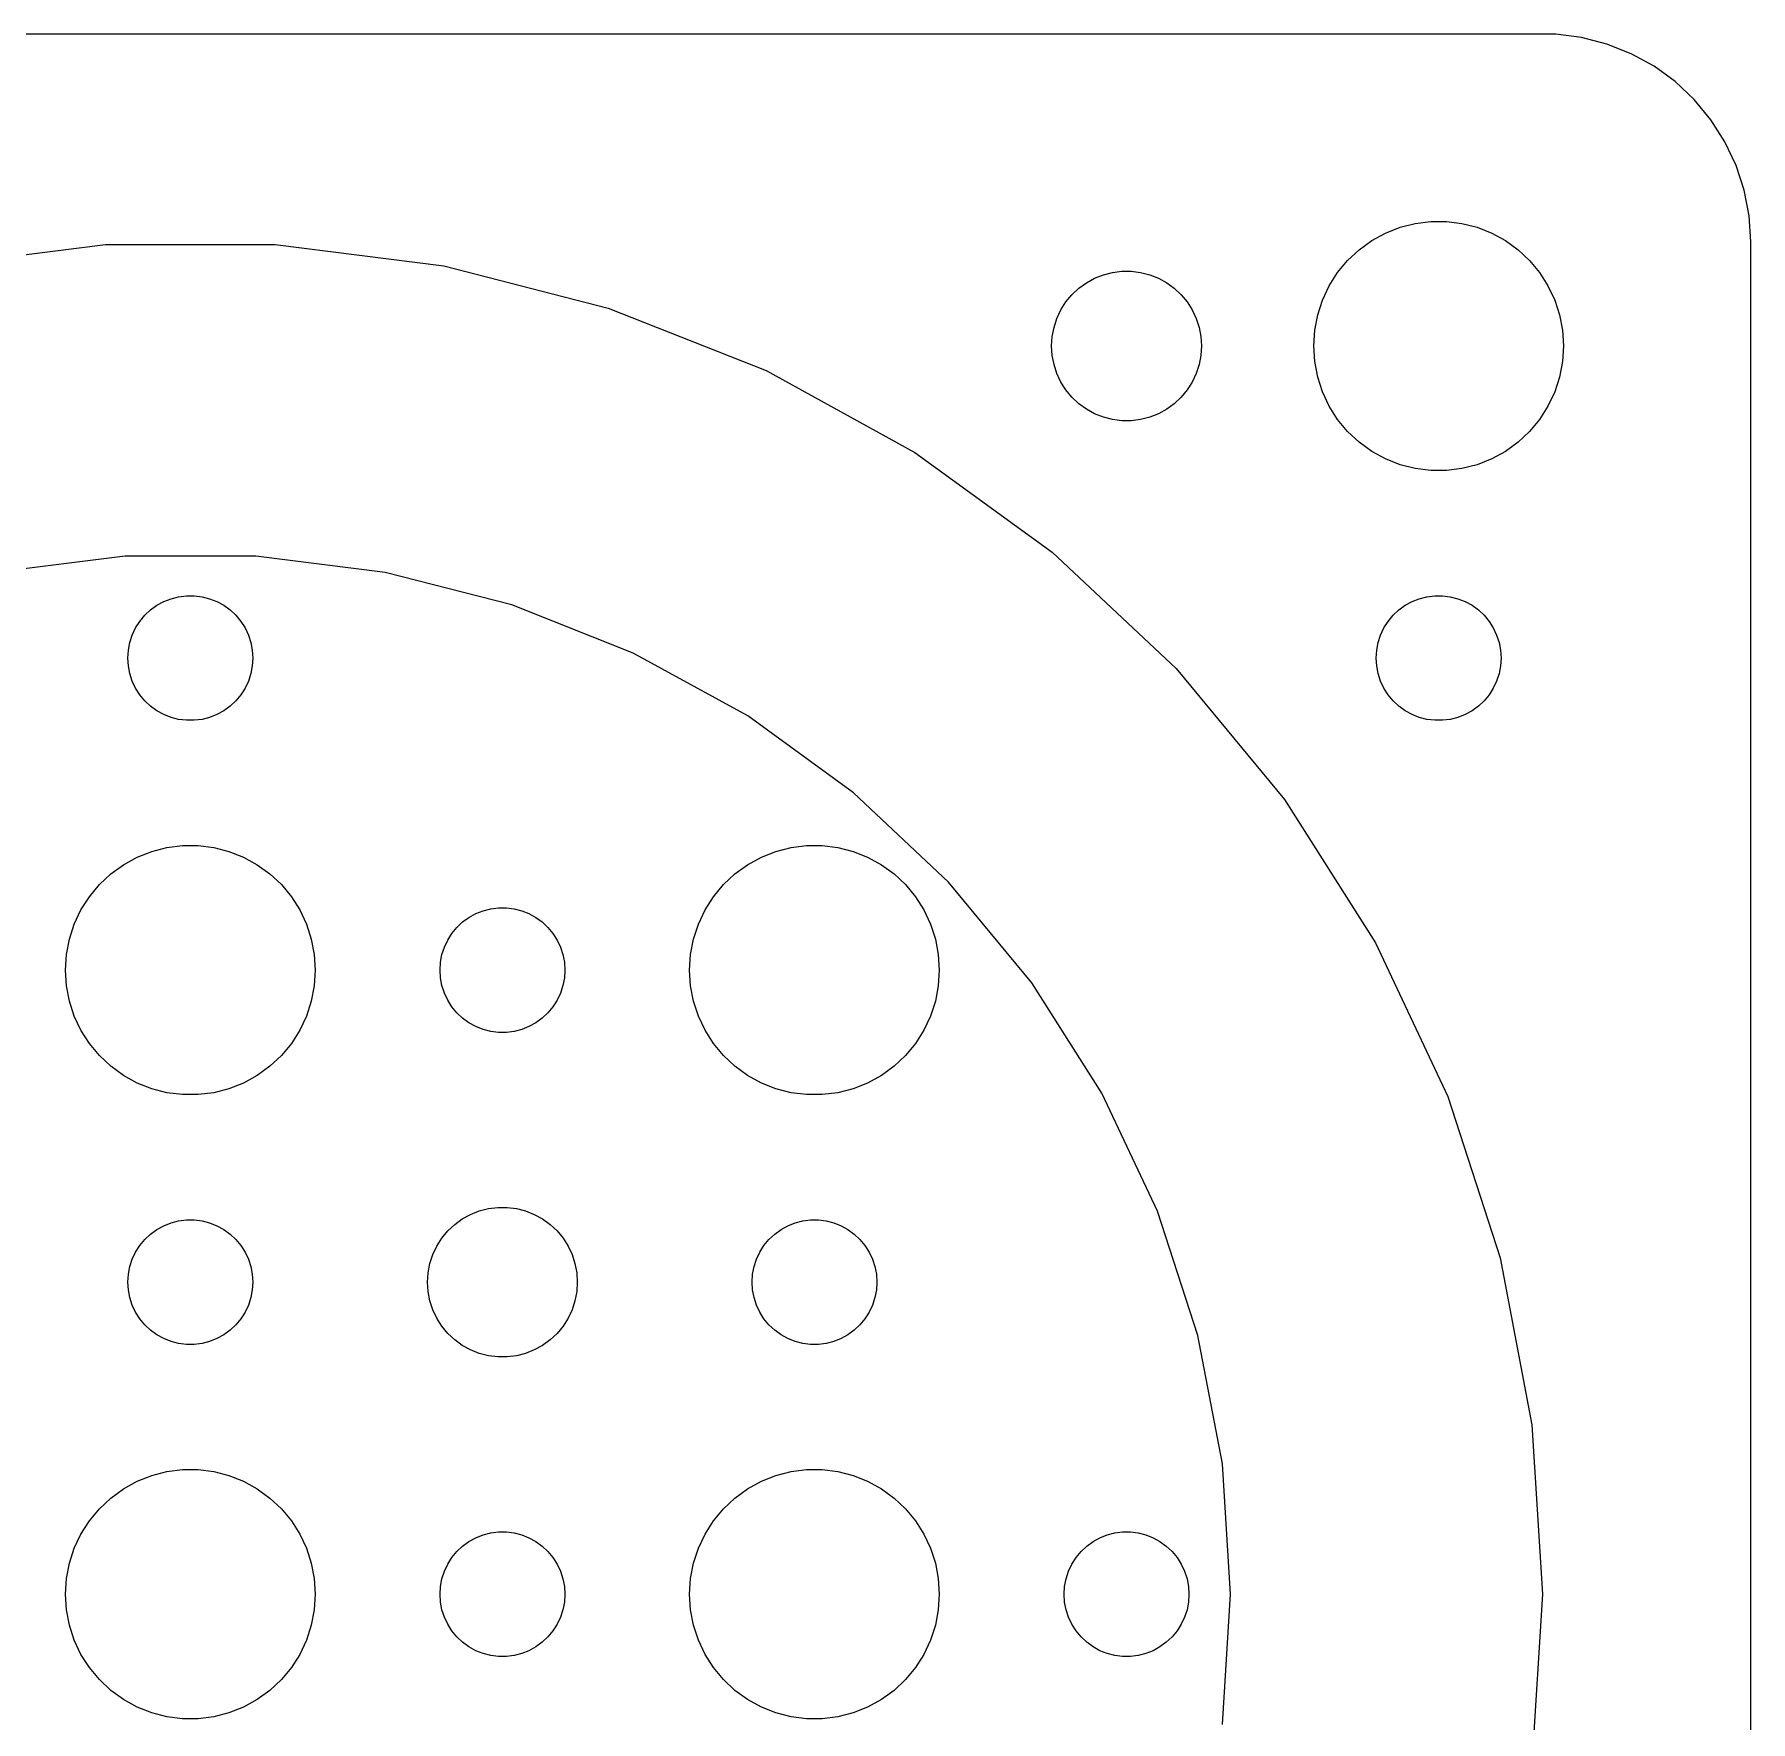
# Model space of a CAD drawing. Header units: metres. Extents: x -37.5 to 37.5, y -37.5 to 37.5.
# Drawn here: x -3.75 to 37.5, y -3.06 to 37.49 of the extents above; entities that cross this region are included whole.
import ezdxf

# ---------------------------------------------------------------- set-up
doc = ezdxf.new("R2010")
doc.units = ezdxf.units.M

msp = doc.modelspace()

# ---------------------------------------------------------------- linework, layer by layer
for p, q in [((32.8139, 37.4901), (-32.8139, 37.4901)), ((33.4369, 37.4114), (32.8139, 37.4901)), ((34.0451, 37.2553), (33.4369, 37.4114)), ((34.6289, 37.0241), (34.0451, 37.2553)), ((35.1791, 36.7216), (34.6289, 37.0241)), ((35.6871, 36.3526), (35.1791, 36.7216)), ((36.1448, 35.9227), (35.6871, 36.3526)), ((36.5451, 35.4389), (36.1448, 35.9227)), ((36.8815, 34.9088), (36.5451, 35.4389)), ((37.1489, 34.3406), (36.8815, 34.9088)), ((37.3429, 33.7434), (37.1489, 34.3406)), ((37.4606, 33.1267), (37.3429, 33.7434)), ((37.5, 32.5), (37.4606, 33.1267)), ((28.3925, 32.533), (28.7227, 32.7145)), ((28.7227, 32.7145), (29.0729, 32.8532)), ((29.0729, 32.8532), (29.4379, 32.9469)), ((29.4379, 32.9469), (29.8116, 32.9941)), ((29.8116, 32.9941), (30.1884, 32.9941)), ((30.1884, 32.9941), (30.5621, 32.9469)), ((30.5621, 32.9469), (30.927, 32.8532)), ((30.927, 32.8532), (31.2773, 32.7145)), ((31.2773, 32.7145), (31.6075, 32.533)), ((-6.08989, 31.9243), (-2.04068, 32.4359)), ((-2.04068, 32.4359), (2.04068, 32.4359)), ((2.04068, 32.4359), (6.08989, 31.9243)), ((27.8131, 32.0536), (28.0877, 32.3115)), ((28.0877, 32.3115), (28.3925, 32.533)), ((31.6075, 32.533), (31.9123, 32.3115)), ((31.9123, 32.3115), (32.1869, 32.0536)), ((37.5, -32.5), (37.5, 32.5)), ((6.08989, 31.9243), (10.043, 30.9093)), ((21.9438, 31.7119), (22.1627, 31.7681)), ((22.1627, 31.7681), (22.387, 31.7964)), ((22.387, 31.7964), (22.613, 31.7964)), ((22.613, 31.7964), (22.8373, 31.7681)), ((22.8373, 31.7681), (23.0562, 31.7119)), ((27.3711, 31.4453), (27.5729, 31.7634)), ((27.5729, 31.7634), (27.8131, 32.0536)), ((32.1869, 32.0536), (32.427, 31.7634)), ((32.427, 31.7634), (32.6289, 31.4453)), ((21.1879, 31.2322), (21.3526, 31.3869)), ((21.3526, 31.3869), (21.5355, 31.5198)), ((21.5355, 31.5198), (21.7336, 31.6287)), ((21.7336, 31.6287), (21.9438, 31.7119)), ((23.0562, 31.7119), (23.2664, 31.6287)), ((23.2664, 31.6287), (23.4645, 31.5198)), ((23.4645, 31.5198), (23.6474, 31.3869)), ((23.6474, 31.3869), (23.8121, 31.2322)), ((27.2107, 31.1044), (27.3711, 31.4453)), ((32.6289, 31.4453), (32.7893, 31.1044)), ((20.9226, 30.8672), (21.0438, 31.058)), ((21.0438, 31.058), (21.1879, 31.2322)), ((23.8121, 31.2322), (23.9562, 31.058)), ((23.9562, 31.058), (24.0773, 30.8672)), ((27.0942, 30.7461), (27.2107, 31.1044)), ((32.7893, 31.1044), (32.9057, 30.7461)), ((10.043, 30.9093), (13.8378, 29.4069)), ((20.7565, 30.4476), (20.8264, 30.6626)), ((20.8264, 30.6626), (20.9226, 30.8672)), ((24.0773, 30.8672), (24.1736, 30.6626)), ((24.1736, 30.6626), (24.2434, 30.4476)), ((27.0237, 30.376), (27.0942, 30.7461)), ((32.9057, 30.7461), (32.9763, 30.376)), ((20.7, 30), (20.7142, 30.2256)), ((20.7142, 30.2256), (20.7565, 30.4476)), ((24.2434, 30.4476), (24.2858, 30.2256)), ((24.2858, 30.2256), (24.3, 30)), ((27, 30), (27.0237, 30.376)), ((32.9763, 30.376), (33, 30)), ((20.7142, 29.7744), (20.7, 30)), ((20.7565, 29.5524), (20.7142, 29.7744)), ((24.2858, 29.7744), (24.2434, 29.5524)), ((24.3, 30), (24.2858, 29.7744)), ((27.0237, 29.624), (27, 30)), ((33, 30), (32.9763, 29.624)), ((13.8378, 29.4069), (17.4144, 27.4406)), ((20.8264, 29.3374), (20.7565, 29.5524)), ((20.9226, 29.1328), (20.8264, 29.3374)), ((24.1736, 29.3374), (24.0773, 29.1328)), ((24.2434, 29.5524), (24.1736, 29.3374)), ((27.0942, 29.2539), (27.0237, 29.624)), ((32.9763, 29.624), (32.9057, 29.2539)), ((21.0438, 28.942), (20.9226, 29.1328)), ((21.1879, 28.7678), (21.0438, 28.942)), ((23.9562, 28.942), (23.8121, 28.7678)), ((24.0773, 29.1328), (23.9562, 28.942)), ((27.2107, 28.8956), (27.0942, 29.2539)), ((27.3711, 28.5547), (27.2107, 28.8956)), ((32.7893, 28.8956), (32.6289, 28.5547)), ((32.9057, 29.2539), (32.7893, 28.8956)), ((21.3526, 28.6131), (21.1879, 28.7678)), ((21.5355, 28.4802), (21.3526, 28.6131)), ((21.7336, 28.3713), (21.5355, 28.4802)), ((23.4645, 28.4802), (23.2664, 28.3713)), ((23.6474, 28.6131), (23.4645, 28.4802)), ((23.8121, 28.7678), (23.6474, 28.6131)), ((27.5729, 28.2366), (27.3711, 28.5547)), ((32.6289, 28.5547), (32.427, 28.2366)), ((21.9438, 28.2881), (21.7336, 28.3713)), ((22.1627, 28.2319), (21.9438, 28.2881)), ((22.387, 28.2036), (22.1627, 28.2319)), ((22.613, 28.2036), (22.387, 28.2036)), ((22.8373, 28.2319), (22.613, 28.2036)), ((23.0562, 28.2881), (22.8373, 28.2319)), ((23.2664, 28.3713), (23.0562, 28.2881)), ((27.8131, 27.9464), (27.5729, 28.2366)), ((32.427, 28.2366), (32.1869, 27.9464)), ((28.0877, 27.6884), (27.8131, 27.9464)), ((28.3925, 27.467), (28.0877, 27.6884)), ((31.9123, 27.6884), (31.6075, 27.467)), ((32.1869, 27.9464), (31.9123, 27.6884)), ((17.4144, 27.4406), (20.7163, 25.0417)), ((28.7227, 27.2855), (28.3925, 27.467)), ((29.0729, 27.1468), (28.7227, 27.2855)), ((31.2773, 27.2855), (30.927, 27.1468)), ((31.6075, 27.467), (31.2773, 27.2855)), ((29.4379, 27.0531), (29.0729, 27.1468)), ((29.8116, 27.0059), (29.4379, 27.0531)), ((30.1884, 27.0059), (29.8116, 27.0059)), ((30.5621, 27.0531), (30.1884, 27.0059)), ((30.927, 27.1468), (30.5621, 27.0531)), ((-1.56975, 24.9507), (-4.68452, 24.5572)), ((1.56975, 24.9507), (-1.56975, 24.9507)), ((4.68452, 24.5572), (1.56975, 24.9507)), ((20.7163, 25.0417), (23.6915, 22.2478)), ((7.72542, 23.7764), (4.68452, 24.5572)), ((-0.638657, 23.8572), (-0.463516, 23.9266)), ((-0.463516, 23.9266), (-0.281067, 23.9734)), ((-0.281067, 23.9734), (-0.094177, 23.997)), ((-0.094177, 23.997), (0.094177, 23.997)), ((0.094177, 23.997), (0.281067, 23.9734)), ((0.281067, 23.9734), (0.463516, 23.9266)), ((0.463516, 23.9266), (0.638657, 23.8572)), ((29.3613, 23.8572), (29.5365, 23.9266)), ((29.5365, 23.9266), (29.7189, 23.9734)), ((29.7189, 23.9734), (29.9058, 23.997)), ((29.9058, 23.997), (30.0942, 23.997)), ((30.0942, 23.997), (30.2811, 23.9734)), ((30.2811, 23.9734), (30.4635, 23.9266)), ((30.4635, 23.9266), (30.6387, 23.8572)), ((-1.21352, 23.3817), (-1.09344, 23.5268)), ((-1.09344, 23.5268), (-0.956131, 23.6558)), ((-0.956131, 23.6558), (-0.803726, 23.7665)), ((-0.803726, 23.7665), (-0.638657, 23.8572)), ((0.638657, 23.8572), (0.803726, 23.7665)), ((0.803726, 23.7665), (0.956131, 23.6558)), ((0.956131, 23.6558), (1.09344, 23.5268)), ((1.09344, 23.5268), (1.21352, 23.3817)), ((10.6445, 22.6207), (7.72542, 23.7764)), ((28.7865, 23.3817), (28.9065, 23.5268)), ((28.9065, 23.5268), (29.0439, 23.6558)), ((29.0439, 23.6558), (29.1963, 23.7665)), ((29.1963, 23.7665), (29.3613, 23.8572)), ((30.6387, 23.8572), (30.8037, 23.7665)), ((30.8037, 23.7665), (30.9561, 23.6558)), ((30.9561, 23.6558), (31.0934, 23.5268)), ((31.0934, 23.5268), (31.2135, 23.3817)), ((-1.39465, 23.0522), (-1.31445, 23.2226)), ((-1.31445, 23.2226), (-1.21352, 23.3817)), ((1.21352, 23.3817), (1.31445, 23.2226)), ((1.31445, 23.2226), (1.39465, 23.0522)), ((28.6053, 23.0522), (28.6855, 23.2226)), ((28.6855, 23.2226), (28.7865, 23.3817)), ((31.2135, 23.3817), (31.3145, 23.2226)), ((31.3145, 23.2226), (31.3947, 23.0522)), ((-1.5, 22.5), (-1.48816, 22.688)), ((-1.48816, 22.688), (-1.45287, 22.873)), ((-1.45287, 22.873), (-1.39465, 23.0522)), ((1.39465, 23.0522), (1.45287, 22.873)), ((1.45287, 22.873), (1.48816, 22.688)), ((1.48816, 22.688), (1.5, 22.5)), ((28.5, 22.5), (28.5118, 22.688)), ((28.5118, 22.688), (28.5471, 22.873)), ((28.5471, 22.873), (28.6053, 23.0522)), ((31.3947, 23.0522), (31.4529, 22.873)), ((31.4529, 22.873), (31.4882, 22.688)), ((31.4882, 22.688), (31.5, 22.5)), ((-1.48816, 22.312), (-1.5, 22.5)), ((-1.45287, 22.127), (-1.48816, 22.312)), ((1.48816, 22.312), (1.45287, 22.127)), ((1.5, 22.5), (1.48816, 22.312)), ((13.3957, 21.1082), (10.6445, 22.6207)), ((28.5118, 22.312), (28.5, 22.5)), ((28.5471, 22.127), (28.5118, 22.312)), ((31.4882, 22.312), (31.4529, 22.127)), ((31.5, 22.5), (31.4882, 22.312)), ((-1.39465, 21.9478), (-1.45287, 22.127)), ((-1.31445, 21.7774), (-1.39465, 21.9478)), ((1.39465, 21.9478), (1.31445, 21.7774)), ((1.45287, 22.127), (1.39465, 21.9478)), ((23.6915, 22.2478), (26.293, 19.103)), ((28.6053, 21.9478), (28.5471, 22.127)), ((28.6855, 21.7774), (28.6053, 21.9478)), ((31.3947, 21.9478), (31.3145, 21.7774)), ((31.4529, 22.127), (31.3947, 21.9478)), ((-1.21352, 21.6183), (-1.31445, 21.7774)), ((-1.09344, 21.4732), (-1.21352, 21.6183)), ((-0.956131, 21.3442), (-1.09344, 21.4732)), ((1.09344, 21.4732), (0.956131, 21.3442)), ((1.21352, 21.6183), (1.09344, 21.4732)), ((1.31445, 21.7774), (1.21352, 21.6183)), ((28.7865, 21.6183), (28.6855, 21.7774)), ((28.9065, 21.4732), (28.7865, 21.6183)), ((29.0439, 21.3442), (28.9065, 21.4732)), ((31.0934, 21.4732), (30.9561, 21.3442)), ((31.2135, 21.6183), (31.0934, 21.4732)), ((31.3145, 21.7774), (31.2135, 21.6183)), ((-0.803726, 21.2335), (-0.956131, 21.3442)), ((-0.638657, 21.1427), (-0.803726, 21.2335)), ((-0.463516, 21.0734), (-0.638657, 21.1427)), ((-0.281067, 21.0266), (-0.463516, 21.0734)), ((0.463516, 21.0734), (0.281067, 21.0266)), ((0.638657, 21.1427), (0.463516, 21.0734)), ((0.803726, 21.2335), (0.638657, 21.1427)), ((0.956131, 21.3442), (0.803726, 21.2335)), ((15.9356, 19.2628), (13.3957, 21.1082)), ((29.1963, 21.2335), (29.0439, 21.3442)), ((29.3613, 21.1427), (29.1963, 21.2335)), ((29.5365, 21.0734), (29.3613, 21.1427)), ((29.7189, 21.0266), (29.5365, 21.0734)), ((30.4635, 21.0734), (30.2811, 21.0266)), ((30.6387, 21.1427), (30.4635, 21.0734)), ((30.8037, 21.2335), (30.6387, 21.1427)), ((30.9561, 21.3442), (30.8037, 21.2335)), ((-0.094177, 21.003), (-0.281067, 21.0266)), ((0.094177, 21.003), (-0.094177, 21.003)), ((0.281067, 21.0266), (0.094177, 21.003)), ((29.9058, 21.003), (29.7189, 21.0266)), ((30.0942, 21.003), (29.9058, 21.003)), ((30.2811, 21.0266), (30.0942, 21.003)), ((18.2242, 17.1137), (15.9356, 19.2628)), ((26.293, 19.103), (28.48, 15.657)), ((-1.27733, 17.7145), (-0.927048, 17.8532)), ((-0.927048, 17.8532), (-0.562134, 17.9469)), ((-0.562134, 17.9469), (-0.18837, 17.9941)), ((-0.18837, 17.9941), (0.18837, 17.9941)), ((0.18837, 17.9941), (0.562134, 17.9469)), ((0.562134, 17.9469), (0.927048, 17.8532)), ((0.927048, 17.8532), (1.27733, 17.7145)), ((13.7227, 17.7145), (14.0729, 17.8532)), ((14.0729, 17.8532), (14.4379, 17.9469)), ((14.4379, 17.9469), (14.8116, 17.9941)), ((14.8116, 17.9941), (15.1884, 17.9941)), ((15.1884, 17.9941), (15.5621, 17.9469)), ((15.5621, 17.9469), (15.927, 17.8532)), ((15.927, 17.8532), (16.2773, 17.7145)), ((-1.91226, 17.3115), (-1.60747, 17.533)), ((-1.60747, 17.533), (-1.27733, 17.7145)), ((1.27733, 17.7145), (1.60747, 17.533)), ((1.60747, 17.533), (1.91226, 17.3115)), ((13.0877, 17.3115), (13.3925, 17.533)), ((13.3925, 17.533), (13.7227, 17.7145)), ((16.2773, 17.7145), (16.6075, 17.533)), ((16.6075, 17.533), (16.9123, 17.3115)), ((-2.42705, 16.7634), (-2.1869, 17.0536)), ((-2.1869, 17.0536), (-1.91226, 17.3115)), ((1.91226, 17.3115), (2.1869, 17.0536)), ((2.1869, 17.0536), (2.42705, 16.7634)), ((12.5729, 16.7634), (12.8131, 17.0536)), ((12.8131, 17.0536), (13.0877, 17.3115)), ((16.9123, 17.3115), (17.1869, 17.0536)), ((17.1869, 17.0536), (17.427, 16.7634)), ((20.2254, 14.6946), (18.2242, 17.1137)), ((-2.62891, 16.4453), (-2.42705, 16.7634)), ((2.42705, 16.7634), (2.62891, 16.4453)), ((12.3711, 16.4453), (12.5729, 16.7634)), ((17.427, 16.7634), (17.6289, 16.4453)), ((-2.90575, 15.7461), (-2.78932, 16.1044)), ((-2.78932, 16.1044), (-2.62891, 16.4453)), ((2.62891, 16.4453), (2.78932, 16.1044)), ((2.78932, 16.1044), (2.90575, 15.7461)), ((6.40654, 16.0268), (6.54385, 16.1558)), ((6.54385, 16.1558), (6.69626, 16.2665)), ((6.69626, 16.2665), (6.86133, 16.3572)), ((6.86133, 16.3572), (7.03647, 16.4266)), ((7.03647, 16.4266), (7.21892, 16.4734)), ((7.21892, 16.4734), (7.40581, 16.497)), ((7.40581, 16.497), (7.59418, 16.497)), ((7.59418, 16.497), (7.78107, 16.4734)), ((7.78107, 16.4734), (7.96352, 16.4266)), ((7.96352, 16.4266), (8.13866, 16.3572)), ((8.13866, 16.3572), (8.30373, 16.2665)), ((8.30373, 16.2665), (8.45613, 16.1558)), ((8.45613, 16.1558), (8.59344, 16.0268)), ((12.0942, 15.7461), (12.2107, 16.1044)), ((12.2107, 16.1044), (12.3711, 16.4453)), ((17.6289, 16.4453), (17.7893, 16.1044)), ((17.7893, 16.1044), (17.9057, 15.7461)), ((-2.97633, 15.376), (-2.90575, 15.7461)), ((2.90575, 15.7461), (2.97633, 15.376)), ((6.10533, 15.5522), (6.18553, 15.7226)), ((6.18553, 15.7226), (6.28647, 15.8817)), ((6.28647, 15.8817), (6.40654, 16.0268)), ((8.59344, 16.0268), (8.71352, 15.8817)), ((8.71352, 15.8817), (8.81445, 15.7226)), ((8.81445, 15.7226), (8.89465, 15.5522)), ((12.0237, 15.376), (12.0942, 15.7461)), ((17.9057, 15.7461), (17.9763, 15.376)), ((-3, 15), (-2.97633, 15.376)), ((2.97633, 15.376), (3, 15)), ((6.01183, 15.188), (6.04712, 15.373)), ((6.04712, 15.373), (6.10533, 15.5522)), ((8.89465, 15.5522), (8.95287, 15.373)), ((8.95287, 15.373), (8.98816, 15.188)), ((12, 15), (12.0237, 15.376)), ((17.9763, 15.376), (18, 15)), ((28.48, 15.657), (30.2177, 11.964)), ((-2.97633, 14.624), (-3, 15)), ((3, 15), (2.97633, 14.624)), ((6, 15), (6.01183, 15.188)), ((6.01183, 14.812), (6, 15)), ((8.98816, 15.188), (9, 15)), ((9, 15), (8.98816, 14.812)), ((12.0237, 14.624), (12, 15)), ((18, 15), (17.9763, 14.624)), ((-2.90575, 14.2539), (-2.97633, 14.624)), ((2.97633, 14.624), (2.90575, 14.2539)), ((6.04712, 14.627), (6.01183, 14.812)), ((6.10533, 14.4478), (6.04712, 14.627)), ((6.18553, 14.2774), (6.10533, 14.4478)), ((8.89465, 14.4478), (8.81445, 14.2774)), ((8.95287, 14.627), (8.89465, 14.4478)), ((8.98816, 14.812), (8.95287, 14.627)), ((12.0942, 14.2539), (12.0237, 14.624)), ((17.9763, 14.624), (17.9057, 14.2539)), ((21.9077, 12.0438), (20.2254, 14.6946)), ((-2.78932, 13.8956), (-2.90575, 14.2539)), ((2.90575, 14.2539), (2.78932, 13.8956)), ((6.28647, 14.1183), (6.18553, 14.2774)), ((6.40654, 13.9732), (6.28647, 14.1183)), ((8.71352, 14.1183), (8.59344, 13.9732)), ((8.81445, 14.2774), (8.71352, 14.1183)), ((12.2107, 13.8956), (12.0942, 14.2539)), ((17.9057, 14.2539), (17.7893, 13.8956)), ((-2.62891, 13.5547), (-2.78932, 13.8956)), ((2.78932, 13.8956), (2.62891, 13.5547)), ((6.54385, 13.8442), (6.40654, 13.9732)), ((6.69626, 13.7335), (6.54385, 13.8442)), ((6.86133, 13.6427), (6.69626, 13.7335)), ((7.03647, 13.5734), (6.86133, 13.6427)), ((8.13866, 13.6427), (7.96352, 13.5734)), ((8.30373, 13.7335), (8.13866, 13.6427)), ((8.45613, 13.8442), (8.30373, 13.7335)), ((8.59344, 13.9732), (8.45613, 13.8442)), ((12.3711, 13.5547), (12.2107, 13.8956)), ((17.7893, 13.8956), (17.6289, 13.5547)), ((-2.42705, 13.2366), (-2.62891, 13.5547)), ((-2.1869, 12.9464), (-2.42705, 13.2366)), ((2.42705, 13.2366), (2.1869, 12.9464)), ((2.62891, 13.5547), (2.42705, 13.2366)), ((7.21892, 13.5266), (7.03647, 13.5734)), ((7.40581, 13.5029), (7.21892, 13.5266)), ((7.59418, 13.5029), (7.40581, 13.5029)), ((7.78107, 13.5266), (7.59418, 13.5029)), ((7.96352, 13.5734), (7.78107, 13.5266)), ((12.5729, 13.2366), (12.3711, 13.5547)), ((12.8131, 12.9464), (12.5729, 13.2366)), ((17.427, 13.2366), (17.1869, 12.9464)), ((17.6289, 13.5547), (17.427, 13.2366)), ((-1.91226, 12.6884), (-2.1869, 12.9464)), ((2.1869, 12.9464), (1.91226, 12.6884)), ((13.0877, 12.6884), (12.8131, 12.9464)), ((17.1869, 12.9464), (16.9123, 12.6884)), ((-1.60747, 12.467), (-1.91226, 12.6884)), ((-1.27733, 12.2855), (-1.60747, 12.467)), ((1.60747, 12.467), (1.27733, 12.2855)), ((1.91226, 12.6884), (1.60747, 12.467)), ((13.3925, 12.467), (13.0877, 12.6884)), ((13.7227, 12.2855), (13.3925, 12.467)), ((16.6075, 12.467), (16.2773, 12.2855)), ((16.9123, 12.6884), (16.6075, 12.467)), ((-0.927048, 12.1468), (-1.27733, 12.2855)), ((-0.562134, 12.0531), (-0.927048, 12.1468)), ((-0.18837, 12.0059), (-0.562134, 12.0531)), ((0.18837, 12.0059), (-0.18837, 12.0059)), ((0.562134, 12.0531), (0.18837, 12.0059)), ((0.927048, 12.1468), (0.562134, 12.0531)), ((1.27733, 12.2855), (0.927048, 12.1468)), ((14.0729, 12.1468), (13.7227, 12.2855)), ((14.4379, 12.0531), (14.0729, 12.1468)), ((14.8116, 12.0059), (14.4379, 12.0531)), ((15.1884, 12.0059), (14.8116, 12.0059)), ((15.5621, 12.0531), (15.1884, 12.0059)), ((15.927, 12.1468), (15.5621, 12.0531)), ((16.2773, 12.2855), (15.927, 12.1468)), ((23.2444, 9.20311), (21.9077, 12.0438)), ((30.2177, 11.964), (31.4789, 8.08241)), ((6.53551, 9.01978), (6.7336, 9.12868)), ((6.7336, 9.12868), (6.94376, 9.2119)), ((6.94376, 9.2119), (7.1627, 9.26811)), ((7.1627, 9.26811), (7.38696, 9.29645)), ((7.38696, 9.29645), (7.61302, 9.29645)), ((7.61302, 9.29645), (7.83728, 9.26811)), ((7.83728, 9.26811), (8.05623, 9.2119)), ((8.05623, 9.2119), (8.26639, 9.12868)), ((8.26639, 9.12868), (8.46448, 9.01978)), ((24.2146, 6.21724), (23.2444, 9.20311)), ((-0.956131, 8.65576), (-0.803726, 8.76648)), ((-0.803726, 8.76648), (-0.638657, 8.85724)), ((-0.638657, 8.85724), (-0.463516, 8.92657)), ((-0.463516, 8.92657), (-0.281067, 8.97342)), ((-0.281067, 8.97342), (-0.094177, 8.99704)), ((-0.094177, 8.99704), (0.094177, 8.99704)), ((0.094177, 8.99704), (0.281067, 8.97342)), ((0.281067, 8.97342), (0.463516, 8.92657)), ((0.463516, 8.92657), (0.638657, 8.85724)), ((0.638657, 8.85724), (0.803726, 8.76648)), ((0.803726, 8.76648), (0.956131, 8.65576)), ((6.04376, 8.558), (6.18785, 8.73218)), ((6.18785, 8.73218), (6.35263, 8.88692)), ((6.35263, 8.88692), (6.53551, 9.01978)), ((8.46448, 9.01978), (8.64735, 8.88692)), ((8.64735, 8.88692), (8.81213, 8.73218)), ((8.81213, 8.73218), (8.95622, 8.558)), ((14.0439, 8.65576), (14.1963, 8.76648)), ((14.1963, 8.76648), (14.3613, 8.85724)), ((14.3613, 8.85724), (14.5365, 8.92657)), ((14.5365, 8.92657), (14.7189, 8.97342)), ((14.7189, 8.97342), (14.9058, 8.99704)), ((14.9058, 8.99704), (15.0942, 8.99704)), ((15.0942, 8.99704), (15.2811, 8.97342)), ((15.2811, 8.97342), (15.4635, 8.92657)), ((15.4635, 8.92657), (15.6387, 8.85724)), ((15.6387, 8.85724), (15.8037, 8.76648)), ((15.8037, 8.76648), (15.9561, 8.65576)), ((-1.31445, 8.22263), (-1.21352, 8.38167)), ((-1.21352, 8.38167), (-1.09344, 8.52681)), ((-1.09344, 8.52681), (-0.956131, 8.65576)), ((0.956131, 8.65576), (1.09344, 8.52681)), ((1.09344, 8.52681), (1.21352, 8.38167)), ((1.21352, 8.38167), (1.31445, 8.22263)), ((5.8264, 8.16261), (5.92264, 8.36714)), ((5.92264, 8.36714), (6.04376, 8.558)), ((8.95622, 8.558), (9.07735, 8.36714)), ((9.07735, 8.36714), (9.17358, 8.16261)), ((13.6855, 8.22263), (13.7865, 8.38167)), ((13.7865, 8.38167), (13.9065, 8.52681)), ((13.9065, 8.52681), (14.0439, 8.65576)), ((15.9561, 8.65576), (16.0934, 8.52681)), ((16.0934, 8.52681), (16.2135, 8.38167)), ((16.2135, 8.38167), (16.3145, 8.22263)), ((-1.48816, 7.68799), (-1.45287, 7.87303)), ((-1.45287, 7.87303), (-1.39465, 8.05219)), ((-1.39465, 8.05219), (-1.31445, 8.22263)), ((1.31445, 8.22263), (1.39465, 8.05219)), ((1.39465, 8.05219), (1.45287, 7.87303)), ((1.45287, 7.87303), (1.48816, 7.68799)), ((5.71419, 7.72559), (5.75655, 7.94763)), ((5.75655, 7.94763), (5.8264, 8.16261)), ((9.17358, 8.16261), (9.24344, 7.94763)), ((9.24344, 7.94763), (9.2858, 7.72559)), ((13.5118, 7.68799), (13.5471, 7.87303)), ((13.5471, 7.87303), (13.6053, 8.05219)), ((13.6053, 8.05219), (13.6855, 8.22263)), ((16.3145, 8.22263), (16.3947, 8.05219)), ((16.3947, 8.05219), (16.4529, 7.87303)), ((16.4529, 7.87303), (16.4882, 7.68799)), ((31.4789, 8.08241), (32.2437, 4.07332)), ((-1.5, 7.5), (-1.48816, 7.68799)), ((-1.48816, 7.312), (-1.5, 7.5)), ((1.48816, 7.68799), (1.5, 7.5)), ((1.5, 7.5), (1.48816, 7.312)), ((5.7, 7.5), (5.71419, 7.72559)), ((5.71419, 7.2744), (5.7, 7.5)), ((9.2858, 7.72559), (9.29999, 7.5)), ((9.29999, 7.5), (9.2858, 7.2744)), ((13.5, 7.5), (13.5118, 7.68799)), ((13.5118, 7.312), (13.5, 7.5)), ((16.4882, 7.68799), (16.5, 7.5)), ((16.5, 7.5), (16.4882, 7.312)), ((-1.45287, 7.12695), (-1.48816, 7.312)), ((-1.39465, 6.9478), (-1.45287, 7.12695)), ((1.45287, 7.12695), (1.39465, 6.9478)), ((1.48816, 7.312), (1.45287, 7.12695)), ((5.75655, 7.05235), (5.71419, 7.2744)), ((5.8264, 6.83737), (5.75655, 7.05235)), ((9.24344, 7.05235), (9.17358, 6.83737)), ((9.2858, 7.2744), (9.24344, 7.05235)), ((13.5471, 7.12695), (13.5118, 7.312)), ((13.6053, 6.9478), (13.5471, 7.12695)), ((16.4529, 7.12695), (16.3947, 6.9478)), ((16.4882, 7.312), (16.4529, 7.12695)), ((-1.31445, 6.77736), (-1.39465, 6.9478)), ((-1.21352, 6.61832), (-1.31445, 6.77736)), ((-1.09344, 6.47318), (-1.21352, 6.61832)), ((1.21352, 6.61832), (1.09344, 6.47318)), ((1.31445, 6.77736), (1.21352, 6.61832)), ((1.39465, 6.9478), (1.31445, 6.77736)), ((5.92264, 6.63284), (5.8264, 6.83737)), ((6.04376, 6.44199), (5.92264, 6.63284)), ((9.07735, 6.63284), (8.95622, 6.44199)), ((9.17358, 6.83737), (9.07735, 6.63284)), ((13.6855, 6.77736), (13.6053, 6.9478)), ((13.7865, 6.61832), (13.6855, 6.77736)), ((13.9065, 6.47318), (13.7865, 6.61832)), ((16.2135, 6.61832), (16.0934, 6.47318)), ((16.3145, 6.77736), (16.2135, 6.61832)), ((16.3947, 6.9478), (16.3145, 6.77736)), ((-0.956131, 6.34422), (-1.09344, 6.47318)), ((-0.803726, 6.23351), (-0.956131, 6.34422)), ((-0.638657, 6.14275), (-0.803726, 6.23351)), ((0.803726, 6.23351), (0.638657, 6.14275)), ((0.956131, 6.34422), (0.803726, 6.23351)), ((1.09344, 6.47318), (0.956131, 6.34422)), ((6.18785, 6.26781), (6.04376, 6.44199)), ((6.35263, 6.11307), (6.18785, 6.26781)), ((8.81213, 6.26781), (8.64735, 6.11307)), ((8.95622, 6.44199), (8.81213, 6.26781)), ((14.0439, 6.34422), (13.9065, 6.47318)), ((14.1963, 6.23351), (14.0439, 6.34422)), ((14.3613, 6.14275), (14.1963, 6.23351)), ((15.8037, 6.23351), (15.6387, 6.14275)), ((15.9561, 6.34422), (15.8037, 6.23351)), ((16.0934, 6.47318), (15.9561, 6.34422)), ((24.8029, 3.13332), (24.2146, 6.21724)), ((-0.463516, 6.07341), (-0.638657, 6.14275)), ((-0.281067, 6.02657), (-0.463516, 6.07341)), ((-0.094177, 6.00294), (-0.281067, 6.02657)), ((0.094177, 6.00294), (-0.094177, 6.00294)), ((0.281067, 6.02657), (0.094177, 6.00294)), ((0.463516, 6.07341), (0.281067, 6.02657)), ((0.638657, 6.14275), (0.463516, 6.07341)), ((6.53551, 5.98021), (6.35263, 6.11307)), ((6.7336, 5.87131), (6.53551, 5.98021)), ((6.94376, 5.78809), (6.7336, 5.87131)), ((7.1627, 5.73187), (6.94376, 5.78809)), ((8.05623, 5.78809), (7.83728, 5.73187)), ((8.26639, 5.87131), (8.05623, 5.78809)), ((8.46448, 5.98021), (8.26639, 5.87131)), ((8.64735, 6.11307), (8.46448, 5.98021)), ((14.5365, 6.07341), (14.3613, 6.14275)), ((14.7189, 6.02657), (14.5365, 6.07341)), ((14.9058, 6.00294), (14.7189, 6.02657)), ((15.0942, 6.00294), (14.9058, 6.00294)), ((15.2811, 6.02657), (15.0942, 6.00294)), ((15.4635, 6.07341), (15.2811, 6.02657)), ((15.6387, 6.14275), (15.4635, 6.07341)), ((7.38696, 5.70355), (7.1627, 5.73187)), ((7.61302, 5.70355), (7.38696, 5.70355)), ((7.83728, 5.73187), (7.61302, 5.70355)), ((32.2437, 4.07332), (32.5, 0)), ((-0.927048, 2.85316), (-0.562134, 2.94685)), ((-0.562134, 2.94685), (-0.18837, 2.99408)), ((-0.18837, 2.99408), (0.18837, 2.99408)), ((0.18837, 2.99408), (0.562134, 2.94685)), ((0.562134, 2.94685), (0.927048, 2.85316)), ((14.0729, 2.85316), (14.4379, 2.94685)), ((14.4379, 2.94685), (14.8116, 2.99408)), ((14.8116, 2.99408), (15.1884, 2.99408)), ((15.1884, 2.99408), (15.5621, 2.94685)), ((15.5621, 2.94685), (15.927, 2.85316)), ((25, 0), (24.8029, 3.13332)), ((-1.91226, 2.31154), (-1.60747, 2.53297)), ((-1.60747, 2.53297), (-1.27733, 2.71448)), ((-1.27733, 2.71448), (-0.927048, 2.85316)), ((0.927048, 2.85316), (1.27733, 2.71448)), ((1.27733, 2.71448), (1.60747, 2.53297)), ((1.60747, 2.53297), (1.91226, 2.31154)), ((13.0877, 2.31154), (13.3925, 2.53297)), ((13.3925, 2.53297), (13.7227, 2.71448)), ((13.7227, 2.71448), (14.0729, 2.85316)), ((15.927, 2.85316), (16.2773, 2.71448)), ((16.2773, 2.71448), (16.6075, 2.53297)), ((16.6075, 2.53297), (16.9123, 2.31154)), ((-2.1869, 2.05363), (-1.91226, 2.31154)), ((1.91226, 2.31154), (2.1869, 2.05363)), ((12.8131, 2.05363), (13.0877, 2.31154)), ((16.9123, 2.31154), (17.1869, 2.05363)), ((-2.62891, 1.44525), (-2.42705, 1.76335)), ((-2.42705, 1.76335), (-2.1869, 2.05363)), ((2.1869, 2.05363), (2.42705, 1.76335)), ((2.42705, 1.76335), (2.62891, 1.44525)), ((12.3711, 1.44525), (12.5729, 1.76335)), ((12.5729, 1.76335), (12.8131, 2.05363)), ((17.1869, 2.05363), (17.427, 1.76335)), ((17.427, 1.76335), (17.6289, 1.44525)), ((-2.78932, 1.10437), (-2.62891, 1.44525)), ((2.62891, 1.44525), (2.78932, 1.10437)), ((6.54385, 1.15576), (6.69626, 1.26648)), ((6.69626, 1.26648), (6.86133, 1.35724)), ((6.86133, 1.35724), (7.03647, 1.42657)), ((7.03647, 1.42657), (7.21892, 1.47342)), ((7.21892, 1.47342), (7.40581, 1.49704)), ((7.40581, 1.49704), (7.59418, 1.49704)), ((7.59418, 1.49704), (7.78107, 1.47342)), ((7.78107, 1.47342), (7.96352, 1.42657)), ((7.96352, 1.42657), (8.13866, 1.35724)), ((8.13866, 1.35724), (8.30373, 1.26648)), ((8.30373, 1.26648), (8.45613, 1.15576)), ((12.2107, 1.10437), (12.3711, 1.44525)), ((17.6289, 1.44525), (17.7893, 1.10437)), ((21.5439, 1.15576), (21.6963, 1.26648)), ((21.6963, 1.26648), (21.8613, 1.35724)), ((21.8613, 1.35724), (22.0365, 1.42657)), ((22.0365, 1.42657), (22.2189, 1.47342)), ((22.2189, 1.47342), (22.4058, 1.49704)), ((22.4058, 1.49704), (22.5942, 1.49704)), ((22.5942, 1.49704), (22.7811, 1.47342)), ((22.7811, 1.47342), (22.9635, 1.42657)), ((22.9635, 1.42657), (23.1387, 1.35724)), ((23.1387, 1.35724), (23.3037, 1.26648)), ((23.3037, 1.26648), (23.4561, 1.15576)), ((-2.90575, 0.746063), (-2.78932, 1.10437)), ((2.78932, 1.10437), (2.90575, 0.746063)), ((6.18553, 0.722626), (6.28647, 0.881668)), ((6.28647, 0.881668), (6.40654, 1.02681)), ((6.40654, 1.02681), (6.54385, 1.15576)), ((8.45613, 1.15576), (8.59344, 1.02681)), ((8.59344, 1.02681), (8.71352, 0.881668)), ((8.71352, 0.881668), (8.81445, 0.722626)), ((12.0942, 0.746063), (12.2107, 1.10437)), ((17.7893, 1.10437), (17.9057, 0.746063)), ((21.1855, 0.722626), (21.2865, 0.881668)), ((21.2865, 0.881668), (21.4065, 1.02681)), ((21.4065, 1.02681), (21.5439, 1.15576)), ((23.4561, 1.15576), (23.5934, 1.02681)), ((23.5934, 1.02681), (23.7135, 0.881668)), ((23.7135, 0.881668), (23.8145, 0.722626)), ((-2.97633, 0.375992), (-2.90575, 0.746063)), ((2.90575, 0.746063), (2.97633, 0.375992)), ((6.04712, 0.373032), (6.10533, 0.552185)), ((6.10533, 0.552185), (6.18553, 0.722626)), ((8.81445, 0.722626), (8.89465, 0.552185)), ((8.89465, 0.552185), (8.95287, 0.373032)), ((12.0237, 0.375992), (12.0942, 0.746063)), ((17.9057, 0.746063), (17.9763, 0.375992)), ((21.0471, 0.373032), (21.1053, 0.552185)), ((21.1053, 0.552185), (21.1855, 0.722626)), ((23.8145, 0.722626), (23.8947, 0.552185)), ((23.8947, 0.552185), (23.9529, 0.373032)), ((-3, 0), (-2.97633, 0.375992)), ((-2.97633, -0.375992), (-3, 0)), ((2.97633, 0.375992), (3, 0)), ((3, 0), (2.97633, -0.375992)), ((6, 0), (6.01183, 0.187988)), ((6.01183, -0.187988), (6, 0)), ((6.01183, 0.187988), (6.04712, 0.373032)), ((8.95287, 0.373032), (8.98816, 0.187988)), ((8.98816, 0.187988), (9, 0)), ((9, 0), (8.98816, -0.187988)), ((12, 0), (12.0237, 0.375992)), ((12.0237, -0.375992), (12, 0)), ((17.9763, 0.375992), (18, 0)), ((18, 0), (17.9763, -0.375992)), ((21, 0), (21.0118, 0.187988)), ((21.0118, -0.187988), (21, 0)), ((21.0118, 0.187988), (21.0471, 0.373032)), ((23.9529, 0.373032), (23.9882, 0.187988)), ((23.9882, 0.187988), (24, 0)), ((24, 0), (23.9882, -0.187988)), ((24.8029, -3.13332), (25, 0)), ((32.5, 0), (32.2437, -4.07332)), ((-2.90575, -0.746063), (-2.97633, -0.375992)), ((2.97633, -0.375992), (2.90575, -0.746063)), ((6.04712, -0.373032), (6.01183, -0.187988)), ((6.10533, -0.552185), (6.04712, -0.373032)), ((8.95287, -0.373032), (8.89465, -0.552185)), ((8.98816, -0.187988), (8.95287, -0.373032)), ((12.0942, -0.746063), (12.0237, -0.375992)), ((17.9763, -0.375992), (17.9057, -0.746063)), ((21.0471, -0.373032), (21.0118, -0.187988)), ((21.1053, -0.552185), (21.0471, -0.373032)), ((23.9529, -0.373032), (23.8947, -0.552185)), ((23.9882, -0.187988), (23.9529, -0.373032)), ((-2.78932, -1.10437), (-2.90575, -0.746063)), ((2.90575, -0.746063), (2.78932, -1.10437)), ((6.18553, -0.722626), (6.10533, -0.552185)), ((6.28647, -0.881668), (6.18553, -0.722626)), ((8.81445, -0.722626), (8.71352, -0.881668)), ((8.89465, -0.552185), (8.81445, -0.722626)), ((12.2107, -1.10437), (12.0942, -0.746063)), ((17.9057, -0.746063), (17.7893, -1.10437)), ((21.1855, -0.722626), (21.1053, -0.552185)), ((21.2865, -0.881668), (21.1855, -0.722626)), ((23.8145, -0.722626), (23.7135, -0.881668)), ((23.8947, -0.552185), (23.8145, -0.722626)), ((-2.62891, -1.44525), (-2.78932, -1.10437)), ((2.78932, -1.10437), (2.62891, -1.44525)), ((6.40654, -1.02681), (6.28647, -0.881668)), ((6.54385, -1.15576), (6.40654, -1.02681)), ((6.69626, -1.26648), (6.54385, -1.15576)), ((8.45613, -1.15576), (8.30373, -1.26648)), ((8.59344, -1.02681), (8.45613, -1.15576)), ((8.71352, -0.881668), (8.59344, -1.02681)), ((12.3711, -1.44525), (12.2107, -1.10437)), ((17.7893, -1.10437), (17.6289, -1.44525)), ((21.4065, -1.02681), (21.2865, -0.881668)), ((21.5439, -1.15576), (21.4065, -1.02681)), ((21.6963, -1.26648), (21.5439, -1.15576)), ((23.4561, -1.15576), (23.3037, -1.26648)), ((23.5934, -1.02681), (23.4561, -1.15576)), ((23.7135, -0.881668), (23.5934, -1.02681)), ((-2.42705, -1.76335), (-2.62891, -1.44525)), ((2.62891, -1.44525), (2.42705, -1.76335)), ((6.86133, -1.35724), (6.69626, -1.26648)), ((7.03647, -1.42657), (6.86133, -1.35724)), ((7.21892, -1.47342), (7.03647, -1.42657)), ((7.40581, -1.49704), (7.21892, -1.47342)), ((7.59418, -1.49704), (7.40581, -1.49704)), ((7.78107, -1.47342), (7.59418, -1.49704)), ((7.96352, -1.42657), (7.78107, -1.47342)), ((8.13866, -1.35724), (7.96352, -1.42657)), ((8.30373, -1.26648), (8.13866, -1.35724)), ((12.5729, -1.76335), (12.3711, -1.44525)), ((17.6289, -1.44525), (17.427, -1.76335)), ((21.8613, -1.35724), (21.6963, -1.26648)), ((22.0365, -1.42657), (21.8613, -1.35724)), ((22.2189, -1.47342), (22.0365, -1.42657)), ((22.4058, -1.49704), (22.2189, -1.47342)), ((22.5942, -1.49704), (22.4058, -1.49704)), ((22.7811, -1.47342), (22.5942, -1.49704)), ((22.9635, -1.42657), (22.7811, -1.47342)), ((23.1387, -1.35724), (22.9635, -1.42657)), ((23.3037, -1.26648), (23.1387, -1.35724)), ((-2.1869, -2.05363), (-2.42705, -1.76335)), ((-1.91226, -2.31154), (-2.1869, -2.05363)), ((2.1869, -2.05363), (1.91226, -2.31154)), ((2.42705, -1.76335), (2.1869, -2.05363)), ((12.8131, -2.05363), (12.5729, -1.76335)), ((13.0877, -2.31154), (12.8131, -2.05363)), ((17.1869, -2.05363), (16.9123, -2.31154)), ((17.427, -1.76335), (17.1869, -2.05363)), ((-1.60747, -2.53297), (-1.91226, -2.31154)), ((1.91226, -2.31154), (1.60747, -2.53297)), ((13.3925, -2.53297), (13.0877, -2.31154)), ((16.9123, -2.31154), (16.6075, -2.53297)), ((-1.27733, -2.71448), (-1.60747, -2.53297)), ((-0.927048, -2.85316), (-1.27733, -2.71448)), ((-0.562134, -2.94685), (-0.927048, -2.85316)), ((0.927048, -2.85316), (0.562134, -2.94685)), ((1.27733, -2.71448), (0.927048, -2.85316)), ((1.60747, -2.53297), (1.27733, -2.71448)), ((13.7227, -2.71448), (13.3925, -2.53297)), ((14.0729, -2.85316), (13.7227, -2.71448)), ((14.4379, -2.94685), (14.0729, -2.85316)), ((15.927, -2.85316), (15.5621, -2.94685)), ((16.2773, -2.71448), (15.927, -2.85316)), ((16.6075, -2.53297), (16.2773, -2.71448)), ((-0.18837, -2.99408), (-0.562134, -2.94685)), ((0.18837, -2.99408), (-0.18837, -2.99408)), ((0.562134, -2.94685), (0.18837, -2.99408)), ((14.8116, -2.99408), (14.4379, -2.94685)), ((15.1884, -2.99408), (14.8116, -2.99408)), ((15.5621, -2.94685), (15.1884, -2.99408))]:
    msp.add_line(p, q)

doc.saveas('drawing.dxf')
